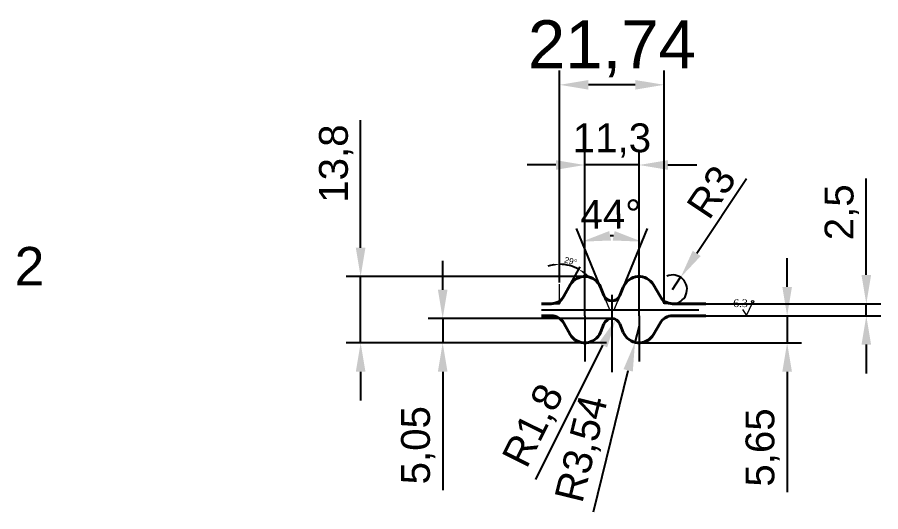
# Model space of a CAD drawing. Header units: millimetres. Extents: x 1526 to 31626, y -4643 to 9189.
# Drawn here: x 16923.5 to 17103.1, y -2013.6 to -1910.6 of the extents above; entities that cross this region are included whole.
import ezdxf

# ---------------------------------------------------------------- set-up
doc = ezdxf.new("R2010")
doc.units = ezdxf.units.MM
doc.layers.add('Main', color=1, linetype='Continuous', lineweight=40)
doc.layers.add('тонкая', color=7, linetype='Continuous', lineweight=20)
doc.layers.add('осевая', color=4, linetype='Continuous')
doc.styles.add('s1v4', font='arial.ttf', dxfattribs={"height": 4})
doc.styles.add('s1x3', font='times.ttf', dxfattribs={"height": 3})
doc.styles.get("Standard").update_dxf_attribs({"font": 'arial.ttf'})
doc.dimstyles.new('ISO-25', dxfattribs={"dimtxt": 2.5, "dimasz": 2.5, "dimexe": 1.25, "dimexo": 0.625, "dimtad": 1, "dimtxsty": 'Standard', "dimcen": 2.5, "dimadec": 0, "dimazin": 0, "dimtfac": 1, "dimtmove": 0, "dimatfit": 3, "dimfxl": 1, "dimarcsym": 0})
doc.dimstyles.new('s2v4', dxfattribs={"dimtxt": 8, "dimasz": 6, "dimexe": 3, "dimexo": 0, "dimgap": 1.5, "dimtad": 1, "dimtxsty": 'Standard', "dimcen": 2.5, "dimadec": 0, "dimazin": 0, "dimtfac": 1, "dimtmove": 0, "dimatfit": 3, "dimfxl": 1, "dimarcsym": 0})
doc.dimstyles.new('s2v4$0', dxfattribs={"dimtxt": 8, "dimasz": 6, "dimexe": 3, "dimexo": 0, "dimgap": 1.5, "dimtad": 1, "dimtxsty": 'Standard', "dimcen": 2.5, "dimadec": 0, "dimazin": 0, "dimtfac": 1, "dimtmove": 0, "dimatfit": 3, "dimfxl": 1, "dimarcsym": 0})

# ---------------------------------------------------------------- blocks, each defined once
blk = doc.blocks.new('*D1653')
at = {"layer": 'Defpoints', "color": 0, "transparency": 16777216}
for p in [(17066.7, -1972.76), (17083.6, -1972.76), (17052.8, -1978.41)]:
    blk.add_point(p, dxfattribs=at)
at = {"layer": 'тонкая', "color": 0, "lineweight": -2, "transparency": 16777216}
for p, q in [((17083.6, -1966.76), (17083.6, -1960.76)), ((17066.7, -1972.76), (17086.6, -1972.76)), ((17083.6, -1972.76), (17083.6, -1978.41)), ((17052.8, -1978.41), (17086.6, -1978.41)), ((17083.6, -1984.41), (17083.6, -2009.51))]:
    blk.add_line(p, q, dxfattribs=at)
at = {"layer": 'тонкая', "color": 0, "transparency": 16777216}
for points in [[(17082.6, -1966.76), (17084.6, -1966.76), (17083.6, -1972.76)], [(17082.6, -1984.41), (17084.6, -1984.41), (17083.6, -1978.41)]]:
    blk.add_solid(points, dxfattribs=at)
at = {"layer": 'тонкая', "color": 0, "transparency": 16777216, "insert": (17078.5, -2000.19), "char_height": 6, "attachment_point": 5, "rotation": 90}
blk.add_mtext('5,65', dxfattribs=at)
blk = doc.blocks.new('*D1654')
at = {"layer": 'Defpoints', "color": 0, "transparency": 16777216}
for p in [(17041.5, -1941.37), (17041.5, -1972.76), (17052.8, -1972.76)]:
    blk.add_point(p, dxfattribs=at)
at = {"layer": 'тонкая', "color": 0, "lineweight": -2, "transparency": 16777216}
for p, q in [((17041.5, -1972.76), (17041.5, -1938.37)), ((17052.8, -1972.76), (17052.8, -1938.37)), ((17035.5, -1941.37), (17029.5, -1941.37)), ((17052.8, -1941.37), (17041.5, -1941.37)), ((17058.8, -1941.37), (17064.8, -1941.37))]:
    blk.add_line(p, q, dxfattribs=at)
at = {"layer": 'тонкая', "color": 0, "transparency": 16777216}
for points in [[(17035.5, -1940.37), (17035.5, -1942.37), (17041.5, -1941.37)], [(17058.8, -1940.37), (17058.8, -1942.37), (17052.8, -1941.37)]]:
    blk.add_solid(points, dxfattribs=at)
at = {"layer": 'тонкая', "color": 0, "transparency": 16777216, "insert": (17047.15, -1936.27), "char_height": 6, "attachment_point": 5}
blk.add_mtext('11,3', dxfattribs=at)
blk = doc.blocks.new('*D1655')
at = {"layer": 'Defpoints', "color": 0, "transparency": 16777216}
for p in [(17047.15, -1973.35), (17011.95, -1978.41), (17046.04, -1978.41)]:
    blk.add_point(p, dxfattribs=at)
at = {"layer": 'тонкая', "color": 0, "lineweight": -2, "transparency": 16777216}
for p, q in [((17011.95, -1967.35), (17011.95, -1961.35)), ((17047.15, -1973.35), (17008.95, -1973.35)), ((17011.95, -1973.35), (17011.95, -1978.41)), ((17046.04, -1978.41), (17008.95, -1978.41)), ((17011.95, -1984.41), (17011.95, -2009.04))]:
    blk.add_line(p, q, dxfattribs=at)
at = {"layer": 'тонкая', "color": 0, "transparency": 16777216}
for points in [[(17010.95, -1967.35), (17012.95, -1967.35), (17011.95, -1973.35)], [(17010.95, -1984.41), (17012.95, -1984.41), (17011.95, -1978.41)]]:
    blk.add_solid(points, dxfattribs=at)
at = {"layer": 'тонкая', "color": 0, "transparency": 16777216, "insert": (17006.85, -1999.72), "char_height": 6, "attachment_point": 5, "rotation": 90}
blk.add_mtext('5,05', dxfattribs=at)
blk = doc.blocks.new('*D1656')
at = {"layer": 'Defpoints', "color": 0, "transparency": 16777216}
for p in [(17047.95, -1973.54), (17047.15, -1975.15)]:
    blk.add_point(p, dxfattribs=at)
at = {"layer": 'тонкая', "color": 0, "lineweight": -2, "transparency": 16777216}
blk.add_line((17031.35, -2006.87), (17045.27, -1978.91), dxfattribs=at)
at = {"layer": 'тонкая', "color": 0, "transparency": 16777216}
blk.add_solid([(17044.38, -1978.47), (17046.17, -1979.36), (17047.95, -1973.54)], dxfattribs=at)
at = {"layer": 'тонкая', "color": 0, "transparency": 16777216, "insert": (17031.16, -1995.79), "char_height": 6, "attachment_point": 5, "rotation": 63.5245}
blk.add_mtext('R1,8', dxfattribs=at)
blk = doc.blocks.new('*D1657')
at = {"layer": 'Defpoints', "color": 0, "transparency": 16777216}
for p in [(17066.7, -1970.26), (17100.07, -1970.26), (17066.7, -1972.76)]:
    blk.add_point(p, dxfattribs=at)
at = {"layer": 'тонкая', "color": 0, "lineweight": -2, "transparency": 16777216}
for p, q in [((17100.07, -1964.26), (17100.07, -1944.18)), ((17066.7, -1970.26), (17103.07, -1970.26)), ((17100.07, -1972.76), (17100.07, -1970.26)), ((17066.7, -1972.76), (17103.07, -1972.76)), ((17100.07, -1978.76), (17100.07, -1984.76))]:
    blk.add_line(p, q, dxfattribs=at)
at = {"layer": 'тонкая', "color": 0, "transparency": 16777216}
for points in [[(17099.07, -1964.26), (17101.07, -1964.26), (17100.07, -1970.26)], [(17099.07, -1978.76), (17101.07, -1978.76), (17100.07, -1972.76)]]:
    blk.add_solid(points, dxfattribs=at)
at = {"layer": 'тонкая', "color": 0, "transparency": 16777216, "insert": (17094.96, -1951.22), "char_height": 6, "attachment_point": 5, "rotation": 90}
blk.add_mtext('2,5', dxfattribs=at)
blk = doc.blocks.new('*D1658')
at = {"layer": 'Defpoints', "color": 0, "transparency": 16777216}
for p in [(16994.88, -1964.61), (17041.5, -1964.61), (17041.5, -1978.41)]:
    blk.add_point(p, dxfattribs=at)
at = {"layer": 'тонкая', "color": 0, "lineweight": -2, "transparency": 16777216}
for p, q in [((16994.88, -1958.61), (16994.88, -1932.07)), ((17041.5, -1964.61), (16991.88, -1964.61)), ((16994.88, -1978.41), (16994.88, -1964.61)), ((17041.5, -1978.41), (16991.88, -1978.41)), ((16994.88, -1984.41), (16994.88, -1990.41))]:
    blk.add_line(p, q, dxfattribs=at)
at = {"layer": 'тонкая', "color": 0, "transparency": 16777216}
for points in [[(16993.88, -1958.61), (16995.88, -1958.61), (16994.88, -1964.61)], [(16993.88, -1984.41), (16995.88, -1984.41), (16994.88, -1978.41)]]:
    blk.add_solid(points, dxfattribs=at)
at = {"layer": 'тонкая', "color": 0, "transparency": 16777216, "insert": (16989.78, -1941.08), "char_height": 6, "attachment_point": 5, "rotation": 90}
blk.add_mtext('13,8', dxfattribs=at)
blk = doc.blocks.new('*D1659')
at = {"layer": 'Defpoints', "color": 0, "transparency": 16777216}
for p in [(17061.45, -1964.76), (17059.78, -1967.26)]:
    blk.add_point(p, dxfattribs=at)
at = {"layer": 'тонкая', "color": 0, "lineweight": -2, "transparency": 16777216}
for p, q in [((17075.18, -1944.26), (17064.79, -1959.78)), ((17059.78, -1967.26), (17061.45, -1964.76))]:
    blk.add_line(p, q, dxfattribs=at)
blk.add_arc((17059.78, -1967.26), 3, 270, 113.4978, dxfattribs=at)
at = {"layer": 'тонкая', "color": 0, "transparency": 16777216}
blk.add_solid([(17063.96, -1959.22), (17065.62, -1960.33), (17061.45, -1964.76)], dxfattribs=at)
at = {"layer": 'тонкая', "color": 0, "transparency": 16777216, "insert": (17067.86, -1946.98), "char_height": 6, "attachment_point": 5, "rotation": 56.202}
blk.add_mtext('R3', dxfattribs=at)
blk = doc.blocks.new('*D1660')
at = {"layer": 'Defpoints', "color": 0, "transparency": 16777216}
for p in [(17049.27, -1956.25), (17045.87, -1969.49), (17048.36, -1969.64), (17046.69, -1971.51), (17047.6, -1971.51)]:
    blk.add_point(p, dxfattribs=at)
at = {"layer": 'тонкая', "color": 0, "lineweight": -2, "transparency": 16777216}
for p, q in [((17045.87, -1969.49), (17039.77, -1954.56)), ((17048.36, -1969.64), (17054.52, -1954.56))]:
    blk.add_line(p, q, dxfattribs=at)
blk.add_arc((17047.15, -1972.62), 16.51, 88.7352, 91.2648, dxfattribs=at)
at = {"layer": 'тонкая', "color": 0, "transparency": 16777216}
for points in [[(17046.98, -1957.09), (17046.58, -1955.13), (17040.91, -1957.33)], [(17047.71, -1955.13), (17047.31, -1957.09), (17053.38, -1957.33)]]:
    blk.add_solid(points, dxfattribs=at)
at = {"layer": 'тонкая', "color": 0, "transparency": 16777216, "insert": (17046.94, -1951.61), "char_height": 6, "attachment_point": 5, "rotation": 0.553}
blk.add_mtext('44°', dxfattribs=at)
blk = doc.blocks.new('*D1661')
at = {"layer": 'Defpoints', "color": 0, "transparency": 16777216}
for p in [(17036.27, -1924.68), (17036.27, -1961.42), (17058.02, -1970.26)]:
    blk.add_point(p, dxfattribs=at)
at = {"layer": 'тонкая', "color": 0, "lineweight": -2, "transparency": 16777216}
for p, q in [((17036.27, -1961.42), (17036.27, -1921.68)), ((17058.02, -1970.26), (17058.02, -1921.68)), ((17052.02, -1924.68), (17042.27, -1924.68))]:
    blk.add_line(p, q, dxfattribs=at)
at = {"layer": 'тонкая', "color": 0, "transparency": 16777216}
for points in [[(17042.27, -1923.68), (17042.27, -1925.68), (17036.27, -1924.68)], [(17052.02, -1923.68), (17052.02, -1925.68), (17058.02, -1924.68)]]:
    blk.add_solid(points, dxfattribs=at)
at = {"layer": 'тонкая', "color": 0, "transparency": 16777216, "insert": (17047.15, -1917.17), "char_height": 10, "attachment_point": 5}
blk.add_mtext('21,74', dxfattribs=at)
blk = doc.blocks.new('*D1662')
at = {"color": 0, "lineweight": -2, "transparency": 16777216}
for p, q in [((17036.27, -1965.87), (17036.27, -1961.42)), ((17037.03, -1968.89), (17040.57, -1962.54))]:
    blk.add_line(p, q, dxfattribs=at)
for start, end in [(98.7363, 107.4726), (60.9209, 90), (43.4483, 52.1846)]:
    blk.add_arc((17036.27, -1970.26), 8.21, start, end, dxfattribs=at)
at = {"color": 0, "transparency": 16777216}
for points in [[(17035.01, -1961.94), (17035.04, -1962.35), (17036.27, -1962.05)], [(17041.19, -1963.95), (17041.42, -1963.6), (17040.26, -1963.08)]]:
    blk.add_solid(points, dxfattribs=at)
at = {"layer": 'Defpoints', "color": 0, "transparency": 16777216}
for p in [(17039, -1962.52), (17036.27, -1966.19), (17036.27, -1970.26), (17036.27, -1970.26), (17036.88, -1969.16)]:
    blk.add_point(p, dxfattribs=at)
at = {"color": 0, "transparency": 16777216, "insert": (17038.57, -1961.39), "char_height": 1.25, "attachment_point": 5, "rotation": 345.4605}
blk.add_mtext('29°', dxfattribs=at)
blk = doc.blocks.new('*D1663')
at = {"layer": 'Defpoints', "color": 0, "transparency": 16777216}
for p in [(17052.8, -1974.87), (17051.95, -1978.3)]:
    blk.add_point(p, dxfattribs=at)
at = {"layer": 'тонкая', "color": 0, "lineweight": -2, "transparency": 16777216}
for p, q in [((17052.8, -1974.87), (17051.95, -1978.3)), ((17043.32, -2013.57), (17050.53, -1984.13))]:
    blk.add_line(p, q, dxfattribs=at)
at = {"layer": 'тонкая', "color": 0, "transparency": 16777216}
blk.add_solid([(17049.56, -1983.89), (17051.5, -1984.37), (17051.95, -1978.3)], dxfattribs=at)
at = {"layer": 'тонкая', "color": 0, "transparency": 16777216, "insert": (17041.25, -2000.55), "char_height": 6, "attachment_point": 5, "rotation": 76.2493}
blk.add_mtext('R3,54', dxfattribs=at)

msp = doc.modelspace()

# ---------------------------------------------------------------- linework, layer by layer
at = {"layer": 'Main', "color": 1}
for p, q in [((17037.13123, -1968.71386), (17038.46543, -1966.31471)), ((17057.1589, -1968.71386), (17055.82469, -1966.31471)), ((17045.4785, -1968.53801), (17044.76591, -1966.79186)), ((17048.81163, -1968.53801), (17049.52422, -1966.79186)), ((17034.50938, -1970.25581), (17032.50982, -1970.25581)), ((17059.78075, -1970.25581), (17066.6996, -1970.25581)), ((17034.50938, -1972.75581), (17032.50982, -1972.75581)), ((17059.78075, -1972.75581), (17066.6996, -1972.75581)), ((17037.13123, -1974.29776), (17038.46543, -1976.69692)), ((17045.4785, -1974.47362), (17044.76591, -1976.21976)), ((17048.81163, -1974.47362), (17049.52422, -1976.21976)), ((17057.1589, -1974.29776), (17055.82469, -1976.69692))]:
    msp.add_line(p, q, dxfattribs=at)
for centre, radius, start, end in [((17041.49506, -1968.14581), 3.54, 22.4868524, 148.8512841), ((17052.79506, -1968.14581), 3.54, 31.1487159, 157.5131476), ((17047.14506, -1967.85789), 1.8, 202.2, 337.8), ((17034.50938, -1967.25581), 3, 270, 330.9209061), ((17059.78075, -1967.25581), 3, 209.0790939, 270), ((17034.50938, -1975.75581), 3, 29.0790939, 90), ((17047.14506, -1975.15373), 1.8, 22.2, 157.8), ((17059.78075, -1975.75581), 3, 90, 150.9209061), ((17041.49506, -1974.86581), 3.54, 211.1487159, 337.5131476), ((17052.79506, -1974.86581), 3.54, 202.4868524, 328.8512841)]:
    msp.add_arc(centre, radius, start, end, dxfattribs=at)
at = {"layer": 'осевая'}
for p, q in [((17047.14506, -1968.40581), (17047.14506, -1984.51328)), ((17032.50982, -1971.50581), (17065.26438, -1971.50581)), ((17041.49506, -1972.75581), (17041.49506, -1982.31854)), ((17052.79506, -1972.75581), (17052.79506, -1982.31854))]:
    msp.add_line(p, q, dxfattribs=at)
at = {"layer": 'тонкая'}
for p, q in [((17036.27373, -1970.25581), (17036.27373, -1966.18655)), ((17034.50938, -1970.25581), (17036.27373, -1970.25581)), ((17036.27373, -1970.25581), (17036.88077, -1969.16424)), ((17046.68964, -1971.50581), (17045.86813, -1969.49278)), ((17047.60049, -1971.50581), (17048.35995, -1969.64482)), ((17058.0164, -1970.25581), (17057.40936, -1969.16424)), ((17059.78075, -1970.25581), (17058.0164, -1970.25581)), ((17066.56347, -1972.72971), (17075.3369, -1972.72971))]:
    msp.add_line(p, q, dxfattribs=at)
msp.add_lwpolyline([(17074.32827, -1971.49117), (17075.13179, -1972.72971), (17076.36249, -1970.09046)], dxfattribs=at)
msp.add_circle((17076.4058, -1969.83755), 0.24941, dxfattribs=at)

# ---------------------------------------------------------------- texts
for s, height, style, p in [('2', 8, 's1v4', (16922.89571, -1966.43505)), ('6.3', 1.6, 's1x3', (17072.39039, -1970.95365))]:
    msp.add_text(s, height=height, dxfattribs=dict(at, style=style)).set_placement(p)

# ---------------------------------------------------------------- dimensions: what is measured, and where the dimension line sits
dim = msp.add_angular_dim_2l(base=(17038.99753, -1962.51515), line1=((17036.27373, -1970.25581), (17036.27373, -1966.18655)), line2=((17036.27373, -1970.25581), (17036.88077, -1969.16424)), dimstyle='ISO-25', override={"dimscale": 0.5})
dim.commit()
dim.dimension.update_dxf_attribs({"geometry": '*D1662', "text_midpoint": (17038.57248, -1961.39243)})
for base, p1, p2, override, picture, middle in [((17036.27373, -1924.68187), (17058.0164, -1970.25581), (17036.27373, -1961.42491), {"dimtxt": 10}, '*D1661', (17047.14506, -1924.68187)), ((17041.49506, -1941.37384), (17052.79506, -1972.75581), (17041.49506, -1972.75581), {"dimtxt": 6}, '*D1654', (17047.14506, -1941.37384))]:
    dim = msp.add_linear_dim(base=base, p1=p1, p2=p2, dimstyle='s2v4$0', override=override, dxfattribs=at)
    dim.commit()
    dim.dimension.update_dxf_attribs({"geometry": picture, "text_midpoint": middle, "dimtype": 160})
for base, p1, p2, dimstyle, picture, middle in [((16994.88331, -1964.60581), (17041.49506, -1978.40581), (17041.49506, -1964.60581), 's2v4$0', '*D1658', (16994.88331, -1941.08398)), ((17100.06923, -1970.25581), (17066.6996, -1972.75581), (17066.6996, -1970.25581), 's2v4$0', '*D1657', (17100.06923, -1951.22034)), ((17011.9544, -1978.40581), (17047.14506, -1973.35373), (17046.04166, -1978.40581), 's2v4', '*D1655', (17011.9544, -1999.72096)), ((17083.60102, -1972.75581), (17052.79506, -1978.40581), (17066.6996, -1972.75581), 's2v4$0', '*D1653', (17083.60102, -2000.19287))]:
    dim = msp.add_linear_dim(base=base, p1=p1, p2=p2, angle=90, dimstyle=dimstyle, override={"dimtxt": 6}, dxfattribs=at)
    dim.commit()
    dim.dimension.update_dxf_attribs({"geometry": picture, "text_midpoint": middle, "dimtype": 160})
for center, mpoint, picture, middle in [((17059.78075, -1967.25581), (17061.44955, -1964.7628), '*D1659', (17067.85624, -1946.98451)), ((17052.79506, -1974.86581), (17051.95362, -1978.30435), '*D1663', (17041.25349, -2000.54997))]:
    dim = msp.add_radius_dim(center=center, mpoint=mpoint, dimstyle='s2v4', override={"dimtxt": 6}, dxfattribs=at)
    dim.commit()
    dim.dimension.update_dxf_attribs({"geometry": picture, "text_midpoint": middle})
dim = msp.add_angular_dim_2l(base=(17049.27182, -1956.24673), line1=((17046.68964, -1971.50581), (17045.86813, -1969.49278)), line2=((17047.60049, -1971.50581), (17048.35995, -1969.64482)), dimstyle='s2v4', override={"dimtxt": 6}, dxfattribs=at)
dim.commit()
dim.dimension.update_dxf_attribs({"geometry": '*D1660', "text_midpoint": (17046.98569, -1956.10997), "dimtype": 162})
dim = msp.add_radius_dim(center=(17047.14506, -1975.15373), mpoint=(17047.94753, -1973.5425), dimstyle='s2v4', override={"dimtxt": 6}, dxfattribs=at)
dim.commit()
dim.dimension.update_dxf_attribs({"geometry": '*D1656', "text_midpoint": (17035.73292, -1998.06746), "dimtype": 164})

doc.saveas('drawing.dxf')
